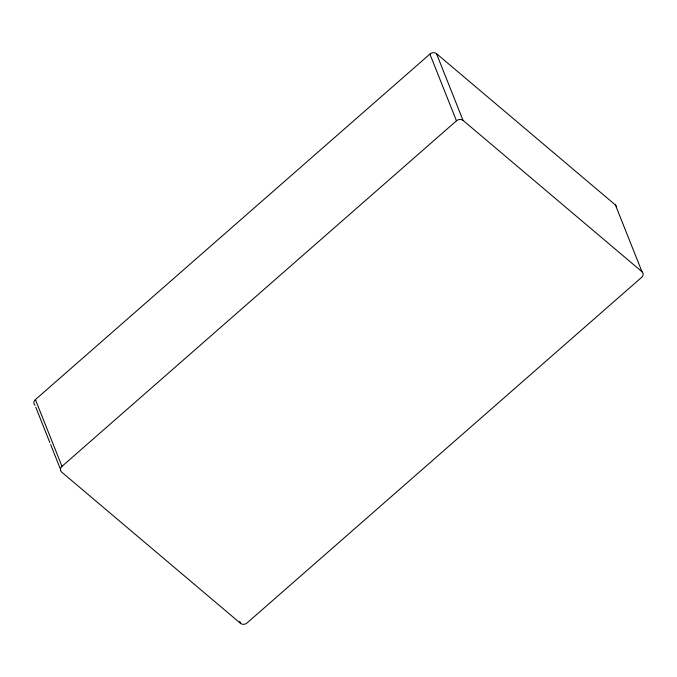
<?xml version="1.0" encoding="UTF-8"?>
<svg xmlns="http://www.w3.org/2000/svg" width="677" height="677" viewBox="0 0 677 677"><rect width="100%" height="100%" fill="white"/><g stroke="black" fill="none" stroke-linecap="round" stroke-linejoin="round"><path stroke-width="1.02" d="M35.009 405.269A4.773 3.884 -21.7 0 1 35.416 399.608L429.895 54.075A4.773 3.884 -21.7 0 1 436.47 53.627L615.427 204.979A4.773 3.884 -21.7 0 1 616.586 207.721M61.979 466.351L456.459 120.819A4.773 3.884 -21.7 0 1 463.034 120.371L641.991 271.731A4.773 3.884 -21.7 0 1 641.584 277.392L247.105 622.925A4.773 3.884 -21.7 0 1 240.53 623.373L61.573 472.021A4.773 3.884 -21.7 0 1 61.979 466.351L35.416 399.608M615.427 204.979L641.991 271.731M436.47 53.627L463.034 120.371M429.895 54.075L456.459 120.819M239.751 621.41L240.53 623.373M35.788 407.232L49.853 442.572M50.631 444.535L60.008 468.095"/></g></svg>
